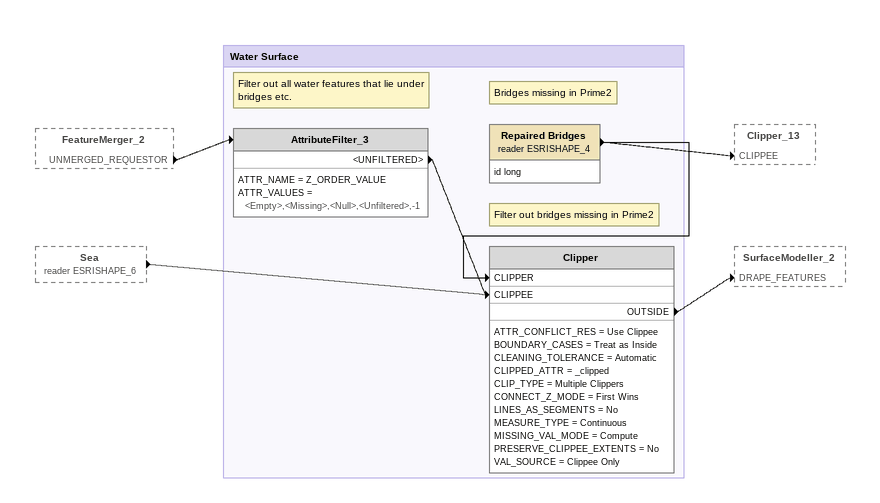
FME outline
FeatureMerger_2 [outside]
    UNMERGED_REQUESTOR -> AttributeFilter_3
Sea (reader ESRISHAPE_6) [outside]
    -> Clipper [CLIPPEE]

Bookmark: Water Surface
Note: Filter out all water features that lie under bridges etc.
AttributeFilter_3
    ATTR_NAME = Z_ORDER_VALUE
    ATTR_VALUES = <Empty>,<Missing>,<Null>,<Unfiltered>,-1
    <UNFILTERED> -> Clipper [CLIPPEE]
Note: Bridges missing in Prime2
Repaired Bridges (reader ESRISHAPE_4)
    attributes: id long
    -> Clipper [CLIPPER]
    -> Clipper_13 [CLIPPEE]
Note: Filter out bridges missing in Prime2
Clipper
    ATTR_CONFLICT_RES = Use Clippee
    BOUNDARY_CASES = Treat as Inside
    CLEANING_TOLERANCE = Automatic
    CLIPPED_ATTR = _clipped
    CLIP_TYPE = Multiple Clippers
    CONNECT_Z_MODE = First Wins
    LINES_AS_SEGMENTS = No
    MEASURE_TYPE = Continuous
    MISSING_VAL_MODE = Compute
    PRESERVE_CLIPPEE_EXTENTS = No
    VAL_SOURCE = Clippee Only
    OUTSIDE -> SurfaceModeller_2 [DRAPE_FEATURES]
